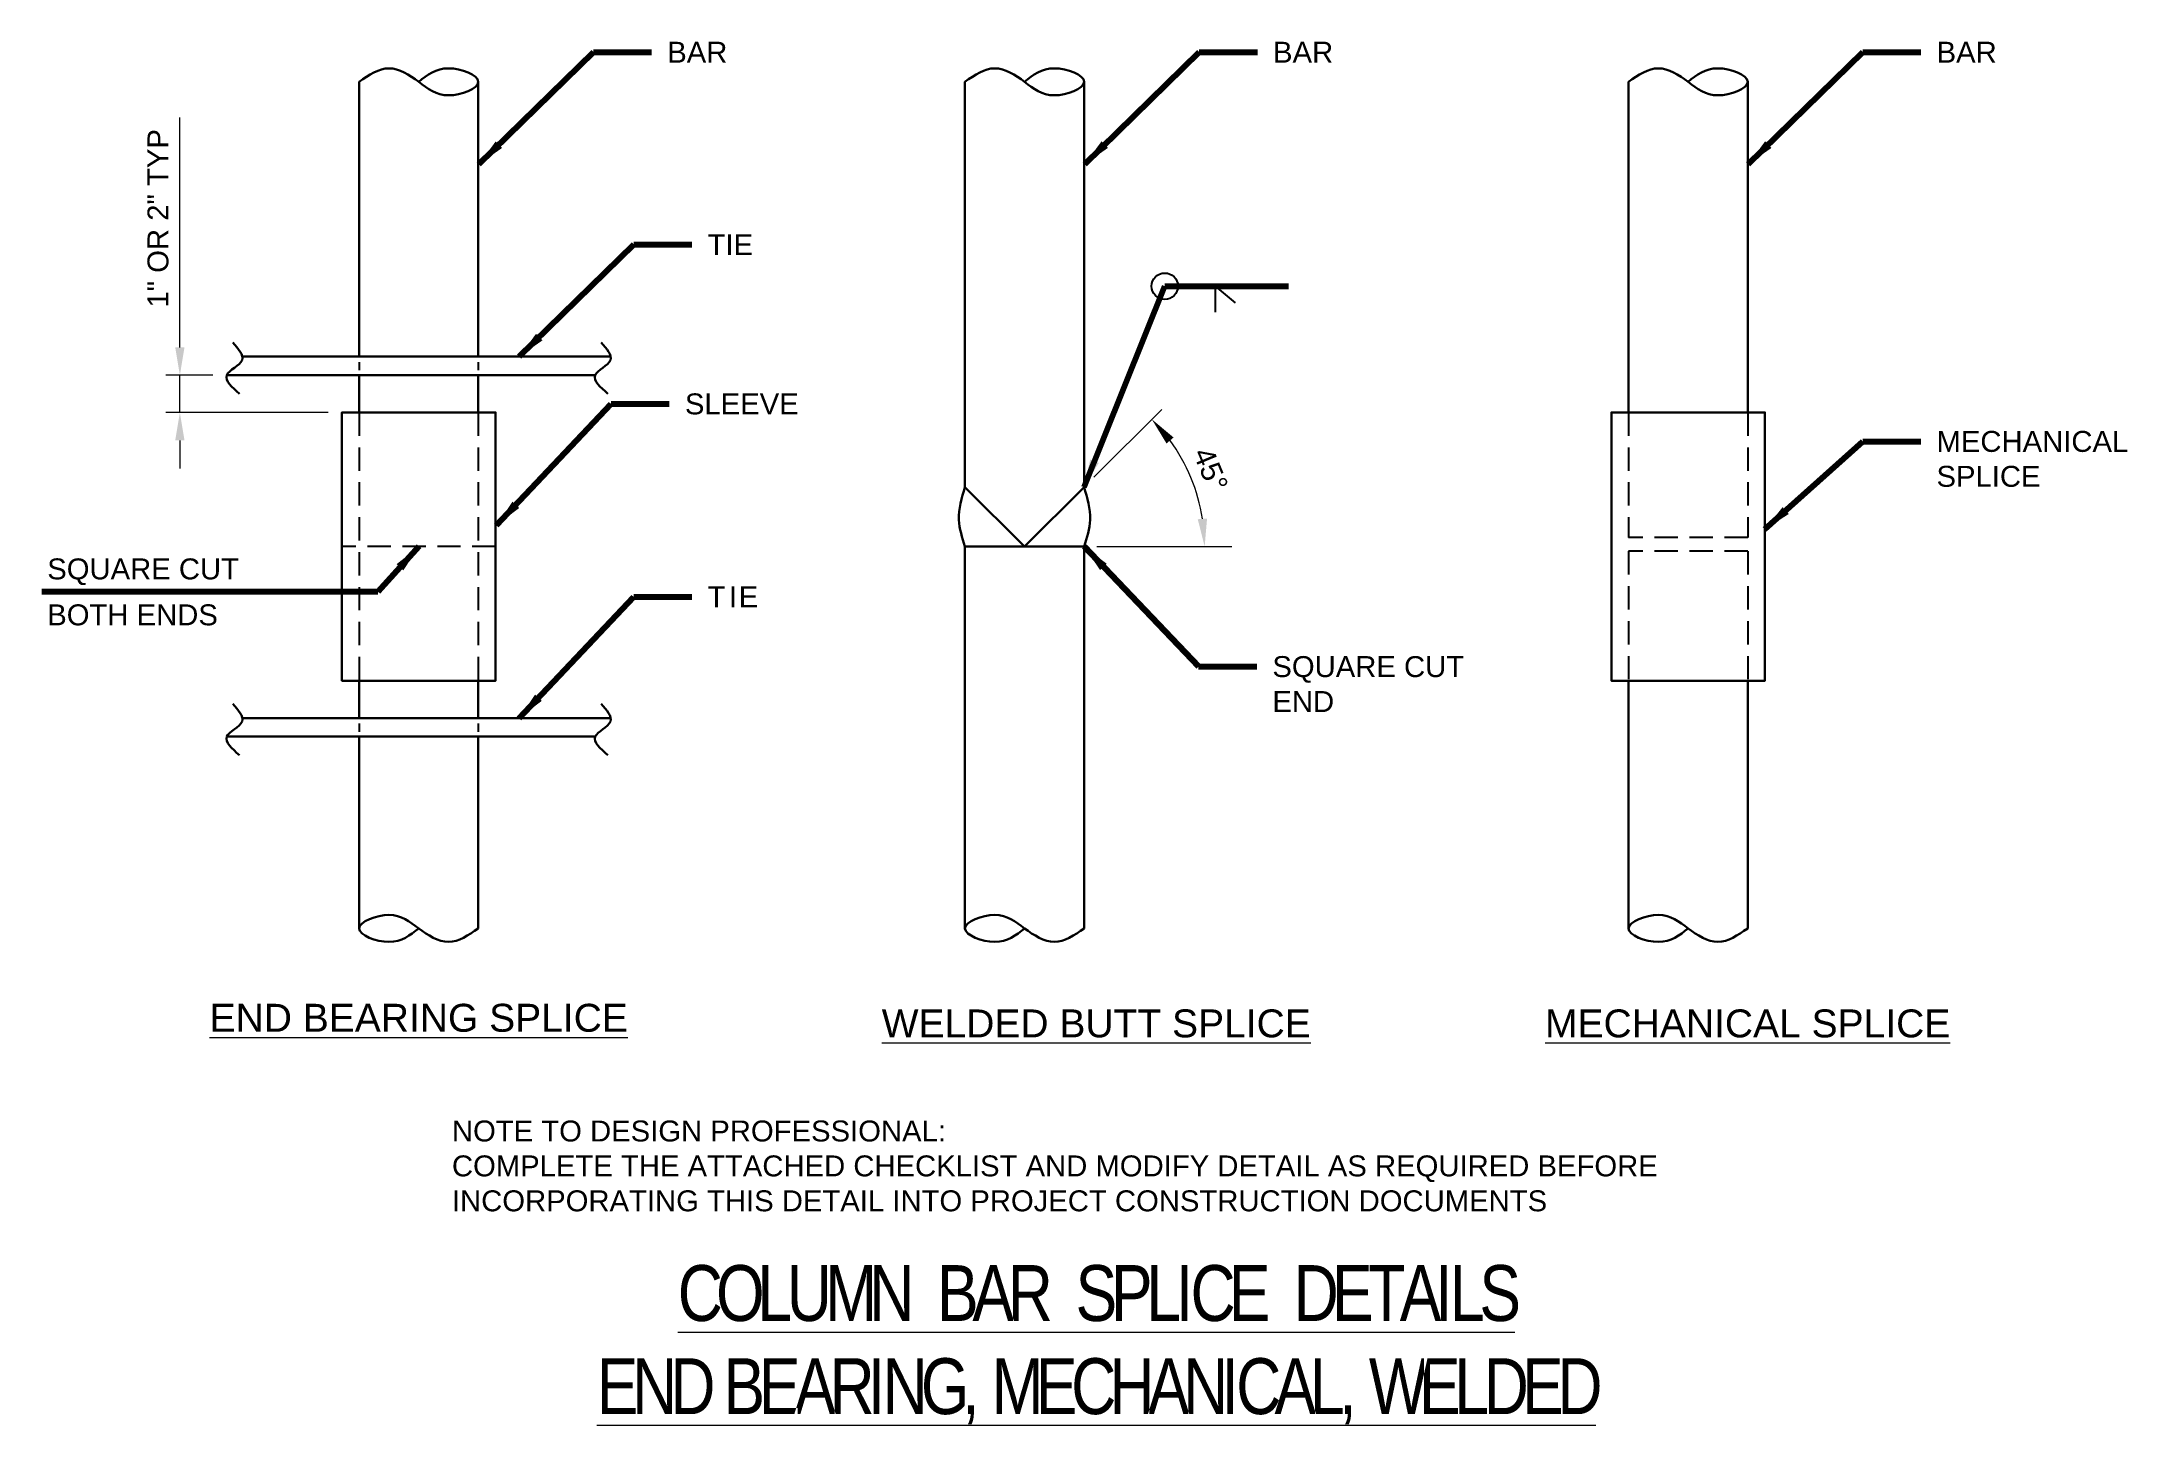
# Model space of a CAD drawing. Header units: inches. Extents: x 83 to 195, y 1710 to 1784.
import ezdxf

# ---------------------------------------------------------------- set-up
doc = ezdxf.new("R2010")
doc.units = ezdxf.units.IN
doc.header["$LTSCALE"] = 5
doc.header["$MEASUREMENT"] = 0
doc.linetypes.add('HIDDEN', pattern=[0.375, 0.25, -0.125])
for name, color, linetype, lineweight in [('S-ANNO-DIMS', 1, 'Continuous', 20), ('S-ANNO-TEXT', 7, 'Continuous', 20), ('S-DETL', 3, 'Continuous', 30)]:
    doc.layers.add(name, color=color, linetype=linetype, lineweight=lineweight)
doc.layers.add('Text', color=94, linetype='Continuous')
doc.styles.add('Romans', font='arial.ttf')
doc.dimstyles.get("Standard").update_dxf_attribs({"dimtxt": 0.18, "dimasz": 0.18, "dimexe": 0.18, "dimexo": 0.0625, "dimgap": 0.09, "dimtad": 0, "dimtih": 1, "dimtoh": 1, "dimdec": 4, "dimzin": 0, "dimdsep": 46, "dimtxsty": 'Standard', "dimcen": 0.09, "dimadec": 0, "dimazin": 0, "dimtfac": 1, "dimtdec": 4, "dimtofl": 0, "dimtmove": 0, "dimatfit": 3, "dimfxl": 1, "dimtolj": 1, "dimtzin": 0, "dimarcsym": 0})

# ---------------------------------------------------------------- blocks, each defined once
blk = doc.blocks.new('*D0')
at = {"layer": 'Defpoints', "color": 0, "transparency": 16777216}
for p in [(92.46, 1766.17), (89.94, 1764.17), (98.65, 1764.17)]:
    blk.add_point(p, dxfattribs=at)
at = {"layer": 'S-ANNO-DIMS', "transparency": 16777216}
for p, q in [((89.94, 1767.67), (89.94, 1780.02)), ((91.71, 1766.17), (89.19, 1766.17)), ((89.94, 1764.17), (89.94, 1766.17)), ((97.9, 1764.17), (89.19, 1764.17)), ((89.94, 1762.67), (89.94, 1761.17))]:
    blk.add_line(p, q, dxfattribs=at)
for points in [[(89.69, 1767.67), (90.19, 1767.67), (89.94, 1766.17)], [(89.69, 1762.67), (90.19, 1762.67), (89.94, 1764.17)]]:
    blk.add_solid(points, dxfattribs=at)
at = {"layer": 'S-ANNO-DIMS', "transparency": 16777216, "insert": (88.77, 1774.6), "char_height": 1.125, "attachment_point": 5, "rotation": 90, "style": 'Romans'}
blk.add_mtext('\\A1;1" OR 2" TYP', dxfattribs=at)
blk = doc.blocks.new('*D1')
at = {"layer": 'Defpoints', "color": 0, "transparency": 16777216}
for p in [(138.52, 1760.17), (144.67, 1759.47), (135.32, 1756.97), (138.52, 1756.97), (146.45, 1756.97)]:
    blk.add_point(p, dxfattribs=at)
at = {"layer": 'S-ANNO-DIMS', "transparency": 16777216}
blk.add_line((139.05, 1760.7), (142.7, 1764.34), dxfattribs=at)
blk.add_arc((135.32, 1756.97), 9.68, 8.8915, 36.1085, dxfattribs=at)
for points in [[(142.95, 1762.51), (143.33, 1762.83), (142.16, 1763.81)], [(145.13, 1758.48), (144.63, 1758.44), (145, 1756.97)]]:
    blk.add_solid(points, dxfattribs=at)
at = {"layer": 'S-ANNO-DIMS', "transparency": 16777216, "insert": (145.32, 1761.11), "char_height": 1.125, "attachment_point": 5, "rotation": 292.5, "style": 'Romans'}
blk.add_mtext('\\A1;45%%D', dxfattribs=at)

msp = doc.modelspace()

# ---------------------------------------------------------------- linework, layer by layer
at = {"layer": 'S-ANNO-DIMS'}
msp.add_line((139.206936, 1756.967734), (146.452394, 1756.967734), dxfattribs=at)
at = {"layer": 'S-DETL'}
for p, q in [((99.574504, 1781.932111), (99.574504, 1767.172737)), ((105.974504, 1781.932111), (105.974504, 1767.172737)), ((132.123089, 1781.932111), (132.123089, 1760.167734)), ((138.523089, 1781.932111), (138.523089, 1760.167734)), ((167.776399, 1781.932111), (167.776399, 1764.172737)), ((174.176399, 1781.932111), (174.176399, 1764.172737)), ((113.087169, 1767.172737), (93.294302, 1767.172737)), ((112.254706, 1766.172737), (92.461839, 1766.172737)), ((99.574504, 1766.172737), (99.574504, 1764.172737)), ((105.974504, 1766.172737), (105.974504, 1764.172737)), ((135.323089, 1756.967734), (132.123089, 1760.167734)), ((135.323089, 1756.967734), (138.523089, 1760.167734)), ((132.123089, 1756.967734), (132.123089, 1736.46556)), ((138.523089, 1756.967734), (132.123089, 1756.967734)), ((138.523089, 1756.967734), (138.523089, 1736.46556)), ((99.574504, 1749.762731), (99.574504, 1747.762731)), ((105.974504, 1749.762731), (105.974504, 1747.762731)), ((167.776399, 1749.762731), (167.776399, 1736.46556)), ((174.176399, 1749.762731), (174.176399, 1736.46556)), ((113.087169, 1747.762731), (93.294302, 1747.762731)), ((112.254706, 1746.762731), (92.461839, 1746.762731)), ((99.574504, 1746.762731), (99.574504, 1736.46556)), ((105.974504, 1746.762731), (105.974504, 1736.46556))]:
    msp.add_line(p, q, dxfattribs=at)
for points in [[(102.774504, 1749.762731), (98.648876, 1749.762731), (98.648876, 1764.172737), (102.774504, 1764.172737)], [(102.774504, 1749.762731), (106.900132, 1749.762731), (106.900132, 1764.172737), (102.774504, 1764.172737)], [(170.976399, 1749.762731), (166.850771, 1749.762731), (166.850771, 1764.172737), (170.976399, 1764.172737)], [(170.976399, 1749.762731), (175.102028, 1749.762731), (175.102028, 1764.172737), (170.976399, 1764.172737)]]:
    msp.add_lwpolyline(points, dxfattribs=at)
for points in [[(99.574504, 1781.931516), (101.174369, 1782.656329), (102.774504, 1781.932111), (104.374638, 1781.207299), (105.974503, 1781.932111), (104.374369, 1782.656329), (102.774504, 1781.932111)], [(132.123089, 1781.931516), (133.722954, 1782.656329), (135.323089, 1781.932111), (136.923223, 1781.207299), (138.523088, 1781.932111), (136.922954, 1782.656329), (135.323089, 1781.932111)], [(167.776399, 1781.931516), (169.376265, 1782.656329), (170.976399, 1781.932111), (172.576534, 1781.207299), (174.176399, 1781.932111), (172.576264, 1782.656329), (170.976399, 1781.932111)], [(92.778061, 1767.932339), (93.278703, 1766.987439), (92.461839, 1766.172737), (93.139635, 1765.18101)], [(112.570928, 1767.932339), (113.07157, 1766.987439), (112.254706, 1766.172737), (112.932502, 1765.18101)], [(132.123089, 1760.167734), (131.800329, 1758.415124), (132.123089, 1756.967734)], [(138.523089, 1760.167734), (138.845848, 1758.415124), (138.523089, 1756.967734)], [(92.778061, 1748.522333), (93.278703, 1747.577433), (92.461839, 1746.762731), (93.139635, 1745.771004)], [(112.570928, 1748.522333), (113.07157, 1747.577433), (112.254706, 1746.762731), (112.932502, 1745.771004)], [(105.974504, 1736.46556), (104.374639, 1735.740748), (102.774504, 1736.464965), (101.17437, 1737.189778), (99.574504, 1736.464965), (101.174639, 1735.740748), (102.774504, 1736.464965)], [(138.523089, 1736.46556), (136.923223, 1735.740748), (135.323089, 1736.464965), (133.722954, 1737.189778), (132.123089, 1736.464965), (133.723224, 1735.740748), (135.323089, 1736.464965)], [(174.176399, 1736.46556), (172.576534, 1735.740748), (170.976399, 1736.464965), (169.376265, 1737.189778), (167.7764, 1736.464965), (169.376535, 1735.740748), (170.976399, 1736.464965)]]:
    msp.add_spline(points, degree=3, dxfattribs=at)
at = {"layer": 'Text'}
for q in [(145.560581, 1769.556359), (146.634644, 1770.058593)]:
    msp.add_line((145.560581, 1770.955958), q, dxfattribs=at)
at = {"layer": 'Text', "linetype": 'HIDDEN'}
for p, q in [((99.574504, 1766.883273), (99.574504, 1766.4399)), ((105.974504, 1766.883273), (105.974504, 1766.4399)), ((99.574504, 1764.172737), (99.574504, 1749.762731)), ((105.974504, 1764.172737), (105.974504, 1749.762731)), ((167.776399, 1764.172737), (167.776399, 1757.467734)), ((174.176399, 1764.172737), (174.176399, 1757.467734)), ((174.176399, 1757.467734), (167.776399, 1757.467734)), ((106.900132, 1756.967734), (98.648876, 1756.967734)), ((167.776399, 1756.717734), (167.776399, 1749.762731)), ((174.176399, 1756.717734), (167.776399, 1756.717734)), ((174.176399, 1756.717734), (167.776399, 1756.717734)), ((174.176399, 1756.717734), (174.176399, 1749.762731)), ((99.574504, 1747.468632), (99.574504, 1747.02526)), ((105.974504, 1747.468632), (105.974504, 1747.02526))]:
    msp.add_line(p, q, dxfattribs=at)
at = {"layer": 'Text'}
msp.add_circle((142.857471, 1770.956006), 0.708471, dxfattribs=at)

# ---------------------------------------------------------------- texts
at = {"layer": 'S-ANNO-TEXT', "char_height": 1.125, "width": 33.76008799, "attachment_point": 1, "style": 'Romans'}
for s, insert in [('\\A1;BAR', (116.125764, 1784.083924)), ('\\A1;BAR', (148.674354, 1784.085521)), ('\\A1;BAR', (184.327665, 1784.085517)), ('\\A1;TIE', (118.29221, 1773.748488)), ('\\A1;SQUARE CUT', (82.81381, 1756.334261)), ('\\A1;{\\T1.2;TIE}', (118.29221, 1754.838482)), ('\\A1;BOTH ENDS', (82.81381, 1753.867541))]:
    msp.add_mtext(s, dxfattribs=dict(at, insert=insert))
at = {"layer": 'S-ANNO-TEXT', "style": 'Romans'}
for s, insert, char_height, attachment_point in [('\\A1;SLEEVE', (117.075732, 1765.196561), 1.125, 1), ('\\A1;MECHANICAL\\PSPLICE', (184.320977, 1763.182473), 1.125, 1), ('\\A1;SQUARE CUT\\PEND', (148.639599, 1751.087528), 1.125, 1), ('NOTE TO DESIGN PROFESSIONAL: \\PCOMPLETE THE ATTACHED CHECKLIST AND MODIFY DETAIL AS REQUIRED BEFORE \\PINCORPORATING THIS DETAIL INTO PROJECT CONSTRUCTION DOCUMENTS', (104.557503, 1726.147087), 1.12499999, 1), ('\\pxqc;{\\W0.8;\\T0.8;\\LCOLUMN  BAR  SPLICE  DETAILS\\PEND BEARING, MECHANICAL, WELDED}', (139.175682, 1718.380545), 3, 2)]:
    msp.add_mtext(s, dxfattribs=dict(at, insert=insert, char_height=char_height, attachment_point=attachment_point))
at = {"layer": 'S-ANNO-TEXT', "linetype": 'Continuous', "char_height": 1.5, "attachment_point": 2, "style": 'Romans'}
for s, insert in [('{\\LEND BEARING SPLICE}', (102.774504, 1732.414532)), ('{\\LWELDED BUTT SPLICE}', (139.175682, 1732.113226)), ('{\\LMECHANICAL SPLICE}', (174.176399, 1732.112631))]:
    msp.add_mtext(s, dxfattribs=dict(at, insert=insert))

# ---------------------------------------------------------------- dimensions: what is measured, and where the dimension line sits
at = {"layer": 'S-ANNO-DIMS'}
dim = msp.add_linear_dim(base=(89.936732, 1764.172737), p1=(92.461839, 1766.172737), p2=(98.648876, 1764.172737), angle=90, text='1" OR 2" TYP', dimstyle='Standard', override={"dimscale": 12, "dimtxt": 0.09375, "dimasz": 0.125, "dimexe": 0.0625, "dimgap": 0.0625, "dimtih": 0, "dimtoh": 0, "dimdec": 5, "dimrnd": 0.03125, "dimzin": 7, "dimlunit": 4, "dimtxsty": 'Romans', "dimcen": 0.125, "dimclrd": 256, "dimclre": 256, "dimclrt": 256, "dimadec": 4, "dimtdec": 5, "dimtofl": 1, "dimtvp": 1, "dimfrac": 2, "dimtzin": 3, "dimlwd": 65535, "dimlwe": 65535}, dxfattribs=at)
dim.commit()
dim.dimension.update_dxf_attribs({"geometry": '*D0', "text_midpoint": (89.936732, 1774.596935), "dimtype": 128})
dim = msp.add_angular_dim_2l(base=(144.6689, 1759.471936), line1=((135.323089, 1756.967734), (138.523089, 1760.167734)), line2=((138.523089, 1756.967734), (146.452394, 1756.967734)), text='45%%D', dimstyle='Standard', override={"dimscale": 12, "dimtxt": 0.09375, "dimasz": 0.125, "dimexe": 0.0625, "dimgap": 0.0625, "dimtih": 0, "dimtoh": 0, "dimdec": 5, "dimrnd": 0.03125, "dimzin": 7, "dimlunit": 4, "dimtxsty": 'Romans', "dimcen": 0.125, "dimclrd": 256, "dimclre": 256, "dimclrt": 256, "dimadec": 4, "dimtdec": 5, "dimtofl": 1, "dimtvp": 1, "dimfrac": 2, "dimtzin": 3, "dimlwd": 65535, "dimlwe": 65535}, dxfattribs=at)
dim.commit()
dim.dimension.update_dxf_attribs({"geometry": '*D1', "text_midpoint": (144.262082, 1760.670386), "dimtype": 130})

# ---------------------------------------------------------------- leaders
at = {"layer": 'S-ANNO-TEXT'}
for points in [[(106.009254, 1777.508173), (112.161931, 1783.524395), (115.28548, 1783.524269)], [(138.557844, 1777.50977), (144.710521, 1783.525992), (147.83407, 1783.525866)], [(174.211155, 1777.509766), (180.363832, 1783.525988), (183.487381, 1783.525862)], [(108.1757, 1767.172737), (114.328377, 1773.188959), (117.451925, 1773.188833)], [(138.523089, 1760.167734), (142.857471, 1770.956006), (149.497701, 1770.955899)], [(106.959222, 1758.12081), (113.111899, 1764.637032), (116.235447, 1764.636906)], [(175.102028, 1757.901042), (180.357144, 1762.622943), (183.480693, 1762.622817)], [(102.774504, 1756.967734), (100.574685, 1754.549948), (82.51717, 1754.549948)], [(138.523089, 1756.967734), (144.675766, 1750.527998), (147.799314, 1750.527872)], [(108.1757, 1747.762731), (114.328377, 1754.278953), (117.451925, 1754.278827)]]:
    msp.add_leader(points, dimstyle='Standard', override={"dimscale": 12, "dimtxt": 0.09375, "dimasz": 0.125, "dimexe": 0.0625, "dimgap": 0.0625, "dimtih": 0, "dimtoh": 0, "dimdec": 5, "dimlfac": 12, "dimrnd": 0.03125, "dimzin": 7, "dimlunit": 4, "dimtxsty": 'Romans', "dimcen": 0.125, "dimclrd": 256, "dimclre": 256, "dimclrt": 256, "dimadec": 4, "dimtdec": 5, "dimtofl": 1, "dimtvp": 1, "dimfrac": 2, "dimtzin": 3, "dimlwd": 65535, "dimlwe": 65535}, dxfattribs=at)

doc.saveas('drawing.dxf')
